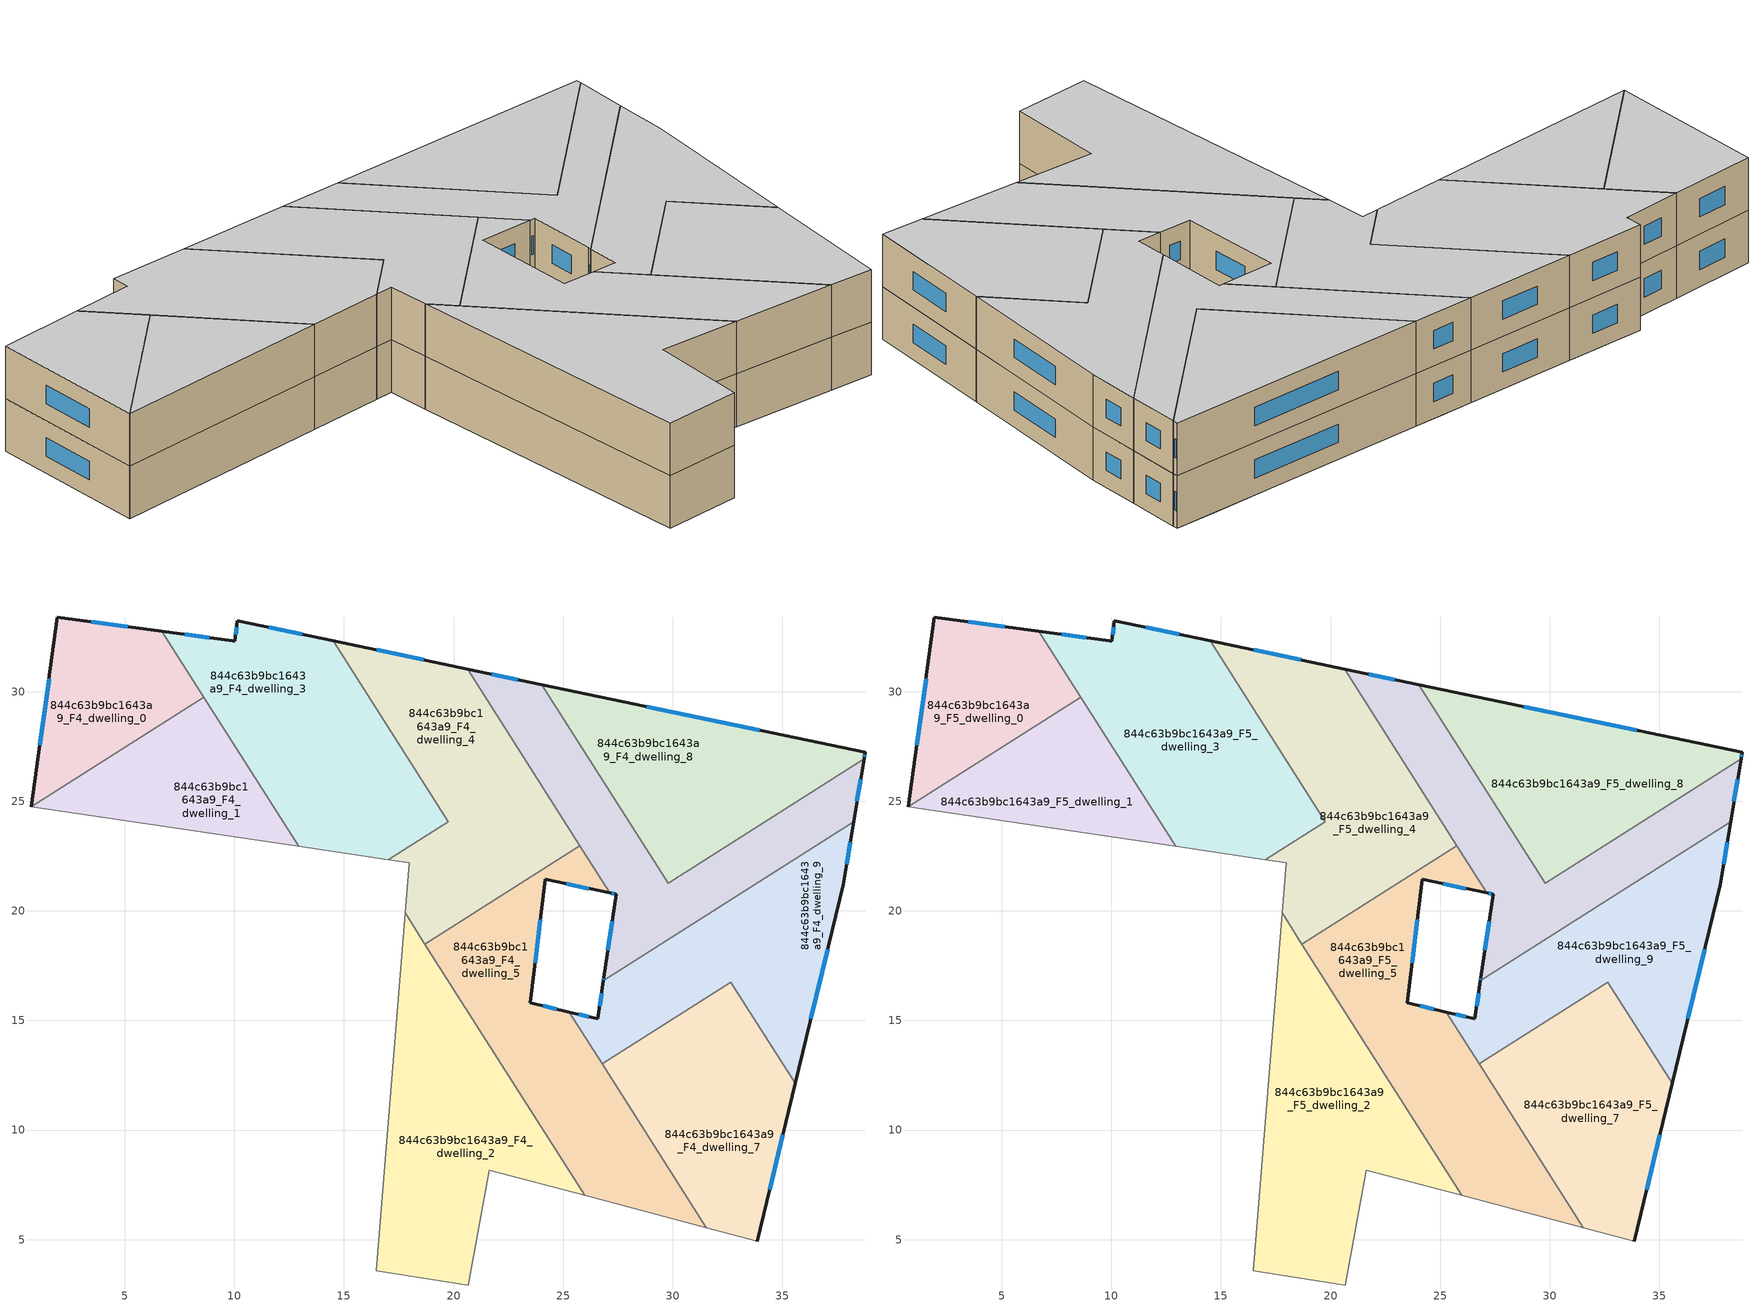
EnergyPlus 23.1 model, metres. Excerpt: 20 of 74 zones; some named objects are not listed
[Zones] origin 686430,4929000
844c63b9bc1643a9_F4_dwelling_0
 floor to 844c63b9bc1643a9_F3_dwelling_0 (EU_floor_Construction): 6.68,32.76 7.94,30.78 7.59,29.11 0.74,24.75 1.93,33.41 z12
 floor to 844c63b9bc1643a9_F3_dwelling_1 (EU_floor_Construction): 7.94,30.77 8.6,29.75 7.59,29.11 z12
 wall outside (EU_wall_Construction): 6.68,32.76 1.93,33.41 0.74,24.75 z12:15
 wall to 844c63b9bc1643a9_F4_dwelling_1 (EU_wall_Construction): 0.74,24.75 8.6,29.75 z12:15
 wall to 844c63b9bc1643a9_F4_dwelling_3 (EU_wall_Construction): 8.6,29.75 6.68,32.76 z12:15
 window (EU_Window_Construction): 1.54,30.59 1.12,27.57 / 5.14,32.97 3.47,33.2 z12.98:14.02
844c63b9bc1643a9_F4_dwelling_1
 floor to 844c63b9bc1643a9_F3_dwelling_0 (EU_floor_Construction): 7.59,29.11 6.5,23.89 0.74,24.75 z12
 floor to 844c63b9bc1643a9_F3_dwelling_1 (EU_floor_Construction): 8.6,29.75 12.33,23.87 12.16,23.05 6.5,23.89 7.59,29.11 z12
 floor to 844c63b9bc1643a9_F3_dwelling_3 (EU_floor_Construction): 12.33,23.87 12.92,22.94 12.16,23.05 z12
 wall adiabatic (EU_wall_Construction): 0.74,24.75 12.93,22.94 z12:15
 wall to 844c63b9bc1643a9_F4_dwelling_3 (EU_wall_Construction): 12.93,22.94 8.6,29.75 z12:15
844c63b9bc1643a9_F4_dwelling_2
 floor to 844c63b9bc1643a9_F3_dwelling_5 (EU_floor_Construction): 21.05,14.77 25.13,8.36 24.9,7.3 21.63,8.17 20.68,2.93 16.48,3.57 17.44,15.53 19.24,15.15 19.54,15.09 z12
 floor to 844c63b9bc1643a9_F3_dwelling_4 (EU_floor_Construction): 17.79,19.91 21.05,14.77 19.54,15.09 19.24,15.15 17.43,15.53 z12
 floor to 844c63b9bc1643a9_F3_dwelling_8 (EU_floor_Construction): 25.13,8.36 25.98,7.02 24.9,7.3 z12
 wall adiabatic (EU_wall_Construction): 17.79,19.91 16.48,3.57 20.68,2.93 21.63,8.17 25.98,7.02 z12:15
 wall to 844c63b9bc1643a9_F4_dwelling_5 (EU_wall_Construction): 25.98,7.02 18.69,18.48 z12:15
 wall to 844c63b9bc1643a9_F4_dwelling_4 (EU_wall_Construction): 18.69,18.48 17.79,19.91 z12:15
844c63b9bc1643a9_F4_dwelling_3
 floor to 844c63b9bc1643a9_F3_dwelling_1 (EU_floor_Construction): 14.12,32.4 12.33,23.87 7.94,30.77 8.31,32.53 10.01,32.3 10.14,33.24 z12
 floor to 844c63b9bc1643a9_F3_dwelling_0 (EU_floor_Construction): 8.31,32.53 7.94,30.78 6.68,32.76 z12
 floor to 844c63b9bc1643a9_F3_dwelling_2 (EU_floor_Construction): 14.51,32.32 19.23,24.9 12.83,26.24 14.12,32.4 z12
 floor to 844c63b9bc1643a9_F3_dwelling_3 (EU_floor_Construction): 19.23,24.9 19.75,24.07 17.01,22.33 12.92,22.94 12.33,23.87 12.83,26.24 z12
 wall outside (EU_wall_Construction): 14.51,32.32 10.14,33.24 10.01,32.3 9.9,32.32 6.68,32.76 z12:15
 wall to 844c63b9bc1643a9_F4_dwelling_4 (EU_wall_Construction): 17.01,22.33 19.75,24.07 14.51,32.32 z12:15
 wall adiabatic (EU_wall_Construction): 12.93,22.94 17.01,22.33 z12:15
 window (EU_Window_Construction): 8.85,32.46 7.73,32.61 / 10.1,32.93 10.05,32.61 / 13.09,32.62 11.56,32.94 z12.98:14.02
844c63b9bc1643a9_F4_dwelling_4
 floor to 844c63b9bc1643a9_F3_dwelling_2 (EU_floor_Construction): 20.64,31.04 22.09,28.75 21.2,24.49 19.23,24.9 14.51,32.32 z12
 floor to 844c63b9bc1643a9_F3_dwelling_3 (EU_floor_Construction): 22.09,28.75 25.13,23.97 24.79,22.36 23,21.21 17.97,22.27 17.97,22.19 17.84,22.21 17.01,22.33 19.75,24.07 19.23,24.9 21.2,24.49 z12
 floor to 844c63b9bc1643a9_F3_dwelling_4 (EU_floor_Construction): 23,21.21 18.69,18.48 17.79,19.9 17.97,22.19 17.98,22.27 z12
 floor to 844c63b9bc1643a9_F3_dwelling_6 (EU_floor_Construction): 25.13,23.97 25.76,22.97 24.79,22.36 z12
 wall outside (EU_wall_Construction): 20.64,31.04 14.51,32.32 z12:15
 wall adiabatic (EU_wall_Construction): 17.01,22.33 17.97,22.19 17.79,19.91 z12:15
 wall to 844c63b9bc1643a9_F4_dwelling_5 (EU_wall_Construction): 18.69,18.48 25.77,22.97 z12:15
 wall to 844c63b9bc1643a9_F4_dwelling_6 (EU_wall_Construction): 25.77,22.97 20.64,31.04 z12:15
 window (EU_Window_Construction): 18.65,31.45 16.5,31.9 z12.98:14.02
844c63b9bc1643a9_F4_dwelling_5
 floor outside (EU_floor_Construction): 24.18,21.44 23.51,15.8 23.32,14.29 z12
 floor to 844c63b9bc1643a9_F3_dwelling_4 (EU_floor_Construction): 24.12,20.98 23.32,14.29 21.05,14.77 18.69,18.48 23,21.21 z12
 floor to 844c63b9bc1643a9_F3_dwelling_5 (EU_floor_Construction): 25.28,15.39 26.27,13.82 25.13,8.36 21.05,14.77 23.32,14.29 23.51,15.8 z12
 floor to 844c63b9bc1643a9_F3_dwelling_3 (EU_floor_Construction): 24.79,22.36 24.58,21.36 24.18,21.44 24.12,20.98 23,21.21 z12
 floor to 844c63b9bc1643a9_F3_dwelling_8 (EU_floor_Construction): 26.27,13.82 28.12,10.92 27.23,6.69 25.98,7.02 25.13,8.36 z12
 floor to 844c63b9bc1643a9_F3_dwelling_6 (EU_floor_Construction): 25.76,22.97 27.13,20.82 24.58,21.36 24.79,22.36 z12
 floor to 844c63b9bc1643a9_F3_dwelling_10 (EU_floor_Construction): 28.12,10.92 31.53,5.55 27.23,6.69 z12
 wall outside (EU_wall_Construction): 25.28,15.39 23.51,15.8 24.18,21.44 27.14,20.82 z12:15
 wall adiabatic (EU_wall_Construction): 25.98,7.02 31.53,5.55 z12:15
 wall to 844c63b9bc1643a9_F4_dwelling_7 (EU_wall_Construction): 31.53,5.55 26.78,13.02 z12:15
 wall to 844c63b9bc1643a9_F4_dwelling_6 (EU_wall_Construction): 27.14,20.82 25.77,22.97 z12:15
 wall to 844c63b9bc1643a9_F4_dwelling_9 (EU_wall_Construction): 26.78,13.02 25.28,15.39 z12:15
 window (EU_Window_Construction): 25.14,21.24 26.17,21.02 / 23.73,17.63 23.96,19.61 / 24.7,15.52 24.08,15.67 z12.98:14.02
844c63b9bc1643a9_F4_dwelling_6
 floor to 844c63b9bc1643a9_F3_dwelling_7 (EU_floor_Construction): 35.98,25.18 35.36,22.23 31.79,19.96 30.1,20.32 30.34,21.5 30.36,21.61 z12
 floor to 844c63b9bc1643a9_F3_dwelling_6 (EU_floor_Construction): 25.86,27.43 29.53,21.67 27.61,22.07 27.42,20.76 27.13,20.82 25.13,23.97 z12
 floor to 844c63b9bc1643a9_F3_dwelling_8 (EU_floor_Construction): 30.34,21.5 30.1,20.32 31.79,19.96 26.84,16.82 27.61,22.07 29.53,21.67 29.79,21.25 30.22,21.52 z12
 floor to 844c63b9bc1643a9_F3_dwelling_3 (EU_floor_Construction): 24.02,30.33 25.86,27.43 25.13,23.97 22.09,28.75 22.49,30.65 z12
 floor to 844c63b9bc1643a9_F3_dwelling_9 (EU_floor_Construction): 38.73,26.93 38.25,24.07 35.36,22.23 35.98,25.18 z12
 floor to 844c63b9bc1643a9_F3_dwelling_2 (EU_floor_Construction): 22.49,30.65 22.09,28.75 20.64,31.04 z12
 wall outside (EU_wall_Construction): 27.14,20.82 27.42,20.76 26.86,16.96 26.84,16.82 / 24.02,30.33 20.64,31.04 / 38.25,24.07 38.73,26.93 z12:15
 wall to 844c63b9bc1643a9_F4_dwelling_8 (EU_wall_Construction): 38.73,26.93 29.79,21.25 24.02,30.33 z12:15
 wall to 844c63b9bc1643a9_F4_dwelling_9 (EU_wall_Construction): 26.84,16.82 38.25,24.07 z12:15
 window (EU_Window_Construction): 27.23,20.8 27.33,20.78 / 22.92,30.56 21.74,30.81 / 38.41,25 38.57,26 / 26.85,16.91 26.85,16.86 / 27.24,19.52 27.04,18.19 z12.98:14.02
844c63b9bc1643a9_F4_dwelling_7
 floor to 844c63b9bc1643a9_F3_dwelling_10 (EU_floor_Construction): 35.21,12.72 35.59,12.13 33.86,4.93 31.53,5.55 28.12,10.92 28.78,14.07 z12
 floor to 844c63b9bc1643a9_F3_dwelling_8 (EU_floor_Construction): 28.83,14.32 28.12,10.92 26.78,13.02 z12
 floor to 844c63b9bc1643a9_F3_dwelling_9 (EU_floor_Construction): 32.65,16.75 35.21,12.72 28.78,14.07 28.83,14.32 z12
 wall outside (EU_wall_Construction): 33.86,4.93 35.59,12.12 z12:15
 wall adiabatic (EU_wall_Construction): 31.53,5.55 33.86,4.93 z12:15
 wall to 844c63b9bc1643a9_F4_dwelling_9 (EU_wall_Construction): 35.59,12.12 32.65,16.75 26.78,13.02 z12:15
 window (EU_Window_Construction): 34.42,7.27 35.03,9.79 z12.98:14.02
844c63b9bc1643a9_F4_dwelling_8
 floor to 844c63b9bc1643a9_F3_dwelling_6 (EU_floor_Construction): 31.85,28.68 30.36,21.61 30.22,21.52 29.53,21.67 25.86,27.43 26.36,29.83 z12
 floor to 844c63b9bc1643a9_F3_dwelling_7 (EU_floor_Construction): 36.51,27.71 35.98,25.18 30.36,21.61 31.85,28.68 z12
 floor to 844c63b9bc1643a9_F3_dwelling_3 (EU_floor_Construction): 26.36,29.83 25.86,27.43 24.02,30.33 z12
 floor to 844c63b9bc1643a9_F3_dwelling_9 (EU_floor_Construction): 38.78,27.23 38.73,26.93 35.98,25.18 36.51,27.71 z12
 floor to 844c63b9bc1643a9_F3_dwelling_8 (EU_floor_Construction): 30.22,21.52 29.79,21.25 29.53,21.67 z12
 wall outside (EU_wall_Construction): 38.73,26.93 38.78,27.23 24.02,30.33 z12:15
 window (EU_Window_Construction): 38.74,27.03 38.76,27.13 / 33.98,28.24 28.82,29.32 z12.98:14.02
844c63b9bc1643a9_F4_dwelling_9
 floor to 844c63b9bc1643a9_F3_dwelling_8 (EU_floor_Construction): 34.75,19.34 34.19,16.64 29.53,17.62 28.83,14.32 26.78,13.02 26.27,13.82 26.54,15.09 26.59,15.08 26.84,16.82 31.79,19.96 z12
 floor to 844c63b9bc1643a9_F3_dwelling_9 (EU_floor_Construction): 38.25,24.07 37.78,21.19 35.71,12.62 35.21,12.72 32.65,16.75 28.83,14.32 29.53,17.62 34.19,16.64 35.36,22.23 z12
 floor to 844c63b9bc1643a9_F3_dwelling_5 (EU_floor_Construction): 26.54,15.09 26.27,13.82 25.28,15.39 z12
 floor to 844c63b9bc1643a9_F3_dwelling_10 (EU_floor_Construction): 35.71,12.62 35.59,12.13 35.21,12.72 z12
 floor to 844c63b9bc1643a9_F3_dwelling_7 (EU_floor_Construction): 35.36,22.23 34.75,19.34 31.79,19.96 z12
 wall outside (EU_wall_Construction): 26.84,16.82 26.59,15.08 25.28,15.39 / 35.59,12.12 37.78,21.19 38.25,24.07 z12:15
 window (EU_Window_Construction): 26.16,15.18 25.7,15.29 / 26.76,16.25 26.67,15.64 / 37.93,22.13 38.1,23.13 / 36.3,15.07 37.07,18.24 z12.98:14.02
844c63b9bc1643a9_F5_dwelling_0
 floor to 844c63b9bc1643a9_F4_dwelling_0 (EU_floor_Construction): 6.68,32.76 8.6,29.75 0.74,24.75 1.93,33.41 z15
 wall outside (EU_wall_Construction): 6.68,32.76 1.93,33.41 0.74,24.75 z15:18
 wall to 844c63b9bc1643a9_F5_dwelling_1 (EU_wall_Construction): 0.74,24.75 8.6,29.75 z15:18
 wall to 844c63b9bc1643a9_F5_dwelling_3 (EU_wall_Construction): 8.6,29.75 6.68,32.76 z15:18
 window (EU_Window_Construction): 1.54,30.59 1.12,27.57 / 5.14,32.97 3.47,33.2 z15.98:17.02
 ceiling to 844c63b9bc1643a9_F6_dwelling_0 (EU_floor_Construction): 8.6,29.75 6.68,32.76 1.93,33.41 0.74,24.75 z18
844c63b9bc1643a9_F5_dwelling_1
 floor to 844c63b9bc1643a9_F4_dwelling_1 (EU_floor_Construction): 8.6,29.75 12.93,22.94 0.74,24.75 z15
 wall adiabatic (EU_wall_Construction): 0.74,24.75 12.93,22.94 z15:18
 wall to 844c63b9bc1643a9_F5_dwelling_3 (EU_wall_Construction): 12.93,22.94 8.6,29.75 z15:18
 ceiling to 844c63b9bc1643a9_F6_dwelling_1 (EU_floor_Construction): 12.93,22.94 8.6,29.75 0.74,24.75 z18
844c63b9bc1643a9_F5_dwelling_2
 floor to 844c63b9bc1643a9_F4_dwelling_2 (EU_floor_Construction): 17.79,19.91 25.98,7.02 21.63,8.17 20.68,2.93 16.48,3.57 z15
 wall adiabatic (EU_wall_Construction): 17.79,19.91 16.48,3.57 20.68,2.93 21.63,8.17 25.98,7.02 z15:18
 wall to 844c63b9bc1643a9_F5_dwelling_5 (EU_wall_Construction): 25.98,7.02 18.69,18.48 z15:18
 wall to 844c63b9bc1643a9_F5_dwelling_4 (EU_wall_Construction): 18.69,18.48 17.79,19.91 z15:18
 ceiling to 844c63b9bc1643a9_F6_dwelling_2 (EU_floor_Construction): 25.98,7.02 17.79,19.91 16.48,3.57 20.68,2.93 21.63,8.17 z18
844c63b9bc1643a9_F5_dwelling_3
 floor to 844c63b9bc1643a9_F4_dwelling_3 (EU_floor_Construction): 14.51,32.32 19.75,24.07 17.01,22.33 12.93,22.94 6.68,32.76 9.9,32.32 10.01,32.3 10.14,33.24 z15
 wall outside (EU_wall_Construction): 14.51,32.32 10.14,33.24 10.01,32.3 9.9,32.32 6.68,32.76 z15:18
 wall to 844c63b9bc1643a9_F5_dwelling_4 (EU_wall_Construction): 17.01,22.33 19.75,24.07 14.51,32.32 z15:18
 wall adiabatic (EU_wall_Construction): 12.93,22.94 17.01,22.33 z15:18
 window (EU_Window_Construction): 8.85,32.46 7.73,32.61 / 10.1,32.93 10.05,32.61 / 13.09,32.62 11.56,32.94 z15.98:17.02
 ceiling to 844c63b9bc1643a9_F6_dwelling_3 (EU_floor_Construction): 19.75,24.07 14.51,32.32 10.14,33.24 10.01,32.3 9.9,32.32 6.68,32.76 12.93,22.94 17.01,22.33 z18
844c63b9bc1643a9_F5_dwelling_4
 floor to 844c63b9bc1643a9_F4_dwelling_4 (EU_floor_Construction): 20.64,31.04 25.77,22.97 18.69,18.48 17.79,19.91 17.97,22.19 17.01,22.33 19.75,24.07 14.51,32.32 z15
 wall outside (EU_wall_Construction): 20.64,31.04 14.51,32.32 z15:18
 wall adiabatic (EU_wall_Construction): 17.01,22.33 17.97,22.19 17.79,19.91 z15:18
 wall to 844c63b9bc1643a9_F5_dwelling_5 (EU_wall_Construction): 18.69,18.48 25.77,22.97 z15:18
 wall to 844c63b9bc1643a9_F5_dwelling_6 (EU_wall_Construction): 25.77,22.97 20.64,31.04 z15:18
 window (EU_Window_Construction): 18.65,31.45 16.5,31.9 z15.98:17.02
 ceiling to 844c63b9bc1643a9_F6_dwelling_4 (EU_floor_Construction): 25.77,22.97 20.64,31.04 14.51,32.32 19.75,24.07 17.01,22.33 17.97,22.19 17.79,19.91 18.69,18.48 z18
844c63b9bc1643a9_F5_dwelling_5
 floor to 844c63b9bc1643a9_F4_dwelling_5 (EU_floor_Construction): 27.14,20.82 24.18,21.44 23.51,15.8 25.28,15.39 31.53,5.55 25.98,7.02 18.69,18.48 25.77,22.97 z15
 wall outside (EU_wall_Construction): 25.28,15.39 23.51,15.8 24.18,21.44 27.14,20.82 z15:18
 wall adiabatic (EU_wall_Construction): 25.98,7.02 31.53,5.55 z15:18
 wall to 844c63b9bc1643a9_F5_dwelling_7 (EU_wall_Construction): 31.53,5.55 26.78,13.02 z15:18
 wall to 844c63b9bc1643a9_F5_dwelling_6 (EU_wall_Construction): 27.14,20.82 25.77,22.97 z15:18
 wall to 844c63b9bc1643a9_F5_dwelling_9 (EU_wall_Construction): 26.78,13.02 25.28,15.39 z15:18
 window (EU_Window_Construction): 25.14,21.24 26.17,21.02 / 23.73,17.63 23.96,19.61 / 24.7,15.52 24.08,15.67 z15.98:17.02
 ceiling to 844c63b9bc1643a9_F6_dwelling_5 (EU_floor_Construction): 31.53,5.55 25.28,15.39 23.51,15.8 24.18,21.44 27.14,20.82 25.77,22.97 18.69,18.48 25.98,7.02 z18
844c63b9bc1643a9_F5_dwelling_6
 floor to 844c63b9bc1643a9_F4_dwelling_6 (EU_floor_Construction): 38.73,26.93 38.25,24.07 26.84,16.82 26.86,16.96 27.42,20.76 27.14,20.82 20.64,31.04 24.02,30.33 29.79,21.25 z15
 wall outside (EU_wall_Construction): 27.14,20.82 27.42,20.76 26.86,16.96 26.84,16.82 / 24.02,30.33 20.64,31.04 / 38.25,24.07 38.73,26.93 z15:18
 wall to 844c63b9bc1643a9_F5_dwelling_8 (EU_wall_Construction): 38.73,26.93 29.79,21.25 24.02,30.33 z15:18
 wall to 844c63b9bc1643a9_F5_dwelling_9 (EU_wall_Construction): 26.84,16.82 38.25,24.07 z15:18
 window (EU_Window_Construction): 27.23,20.8 27.33,20.78 / 22.92,30.56 21.74,30.81 / 38.41,25 38.57,26 / 26.85,16.91 26.85,16.86 / 27.24,19.52 27.04,18.19 z15.98:17.02
 ceiling to 844c63b9bc1643a9_F6_dwelling_6 (EU_floor_Construction): 38.25,24.07 38.73,26.93 29.79,21.25 24.02,30.33 20.64,31.04 27.14,20.82 27.42,20.76 26.86,16.96 26.84,16.82 z18
844c63b9bc1643a9_F5_dwelling_7
 floor to 844c63b9bc1643a9_F4_dwelling_7 (EU_floor_Construction): 32.65,16.75 35.59,12.12 33.86,4.93 31.53,5.55 26.78,13.02 z15
 wall outside (EU_wall_Construction): 33.86,4.93 35.59,12.12 z15:18
 wall adiabatic (EU_wall_Construction): 31.53,5.55 33.86,4.93 z15:18
 wall to 844c63b9bc1643a9_F5_dwelling_9 (EU_wall_Construction): 35.59,12.12 32.65,16.75 26.78,13.02 z15:18
 window (EU_Window_Construction): 34.42,7.27 35.03,9.79 z15.98:17.02
 ceiling to 844c63b9bc1643a9_F6_dwelling_7 (EU_floor_Construction): 33.86,4.93 35.59,12.12 32.65,16.75 26.78,13.02 31.53,5.55 z18
844c63b9bc1643a9_F5_dwelling_8
 floor to 844c63b9bc1643a9_F4_dwelling_8 (EU_floor_Construction): 38.78,27.23 38.73,26.93 29.79,21.25 24.02,30.33 z15
 wall outside (EU_wall_Construction): 38.73,26.93 38.78,27.23 24.02,30.33 z15:18
 window (EU_Window_Construction): 38.74,27.03 38.76,27.13 / 33.98,28.24 28.82,29.32 z15.98:17.02
 ceiling to 844c63b9bc1643a9_F6_dwelling_8 (EU_floor_Construction): 38.73,26.93 38.78,27.23 24.02,30.33 29.79,21.25 z18
844c63b9bc1643a9_F5_dwelling_9
 floor to 844c63b9bc1643a9_F4_dwelling_9 (EU_floor_Construction): 38.25,24.07 37.78,21.19 35.59,12.12 32.65,16.75 26.78,13.02 25.28,15.39 26.59,15.08 26.84,16.82 z15
 wall outside (EU_wall_Construction): 26.84,16.82 26.59,15.08 25.28,15.39 / 35.59,12.12 37.78,21.19 38.25,24.07 z15:18
 window (EU_Window_Construction): 26.16,15.18 25.7,15.29 / 26.76,16.25 26.67,15.64 / 37.93,22.13 38.1,23.13 / 36.3,15.07 37.07,18.24 z15.98:17.02
 ceiling to 844c63b9bc1643a9_F6_dwelling_9 (EU_floor_Construction): 35.59,12.12 37.78,21.19 38.25,24.07 26.84,16.82 26.59,15.08 25.28,15.39 26.78,13.02 32.65,16.75 z18
[Building]
EU S2 Campaign: North Axis=0; Terrain=City; Solar Distribution=FullExterior
[Site:Location]
Bologna: Latitude=44.5; Longitude=11.25; Time Zone=1; Elevation=37
[SizingPeriod:WeatherFileDays]
AnnualSizingPeriod: Begin Month=1; Begin Day of Month=1; End Month=12; End Day of Month=31; Day of Week for Start Day=Monday; Use Weather File Daylight Saving Period=No; Use Weather File Rain and Snow Indicators=No
[MATERIAL]
EU_InternalMass_Material: Roughness=MediumRough; Thickness=0.1; Conductivity=1; Density=1800; Specific Heat=900; Thermal Absorptance=0.9; Solar Absorptance=0.7; Visible Absorptance=0.7
[MATERIAL:NOMASS] Roughness=MediumRough; Thermal Absorptance=0.9; Solar Absorptance=0.7; Visible Absorptance=0.7
Name | Thermal Resistance
EU_wall_NoMass | 0.905828
EU_floor_NoMass | 0.67114
[WINDOWMATERIAL:SIMPLEGLAZINGSYSTEM]
EU_Window_SimpleGlazing: UFactor=4.52486; Solar Heat Gain Coefficient=0.85; Visible Transmittance=0.85
[CONSTRUCTION]
EU_wall_Construction: EU_wall_NoMass
EU_floor_Construction: EU_floor_NoMass
EU_Window_Construction: EU_Window_SimpleGlazing
EU_InternalMass_Construction: EU_InternalMass_Material
[ZONE] Type=1; Multiplier=1; Ceiling Height=autocalculate; Floor Area=autocalculate; Part of Total Floor Area=Yes
Name | Volume
844c63b9bc1643a9_F4_dwelling_0; 844c63b9bc1643a9_F5_dwelling_0 | 112.74
844c63b9bc1643a9_F4_dwelling_1; 844c63b9bc1643a9_F5_dwelling_1 | 112.701
844c63b9bc1643a9_F4_dwelling_2; 844c63b9bc1643a9_F5_dwelling_2 | 221.031
844c63b9bc1643a9_F4_dwelling_3; 844c63b9bc1643a9_F5_dwelling_3 | 220.909
844c63b9bc1643a9_F4_dwelling_4; 844c63b9bc1643a9_F5_dwelling_4 | 200.753
844c63b9bc1643a9_F4_dwelling_5; 844c63b9bc1643a9_F5_dwelling_5 | 200.767
844c63b9bc1643a9_F4_dwelling_6; 844c63b9bc1643a9_F5_dwelling_6 | 176.943
844c63b9bc1643a9_F4_dwelling_7; 844c63b9bc1643a9_F5_dwelling_7 | 176.2
844c63b9bc1643a9_F4_dwelling_8; 844c63b9bc1643a9_F5_dwelling_8 | 177.647
844c63b9bc1643a9_F4_dwelling_9; 844c63b9bc1643a9_F5_dwelling_9 | 176.911
[INTERNALMASS] Construction=EU_InternalMass_Construction
Name | Zone or ZoneList | Surface Area
844c63b9bc1643a9_F4_dwelling_0_EU_InternalMass | 844c63b9bc1643a9_F4_dwelling_0 | 37.5802
844c63b9bc1643a9_F4_dwelling_1_EU_InternalMass | 844c63b9bc1643a9_F4_dwelling_1 | 37.5799
844c63b9bc1643a9_F4_dwelling_2_EU_InternalMass | 844c63b9bc1643a9_F4_dwelling_2 | 73.6762
844c63b9bc1643a9_F4_dwelling_3_EU_InternalMass | 844c63b9bc1643a9_F4_dwelling_3 | 73.6355
844c63b9bc1643a9_F4_dwelling_4_EU_InternalMass | 844c63b9bc1643a9_F4_dwelling_4 | 66.9175
844c63b9bc1643a9_F4_dwelling_5_EU_InternalMass | 844c63b9bc1643a9_F4_dwelling_5 | 66.922
844c63b9bc1643a9_F4_dwelling_6_EU_InternalMass | 844c63b9bc1643a9_F4_dwelling_6 | 58.9817
844c63b9bc1643a9_F4_dwelling_7_EU_InternalMass | 844c63b9bc1643a9_F4_dwelling_7 | 58.7326
844c63b9bc1643a9_F4_dwelling_8_EU_InternalMass | 844c63b9bc1643a9_F4_dwelling_8 | 59.2155
844c63b9bc1643a9_F4_dwelling_9_EU_InternalMass | 844c63b9bc1643a9_F4_dwelling_9 | 58.9679
844c63b9bc1643a9_F5_dwelling_0_EU_InternalMass | 844c63b9bc1643a9_F5_dwelling_0 | 37.5802
844c63b9bc1643a9_F5_dwelling_1_EU_InternalMass | 844c63b9bc1643a9_F5_dwelling_1 | 37.5799
844c63b9bc1643a9_F5_dwelling_2_EU_InternalMass | 844c63b9bc1643a9_F5_dwelling_2 | 73.6762
844c63b9bc1643a9_F5_dwelling_3_EU_InternalMass | 844c63b9bc1643a9_F5_dwelling_3 | 73.6355
844c63b9bc1643a9_F5_dwelling_4_EU_InternalMass | 844c63b9bc1643a9_F5_dwelling_4 | 66.9175
844c63b9bc1643a9_F5_dwelling_5_EU_InternalMass | 844c63b9bc1643a9_F5_dwelling_5 | 66.922
844c63b9bc1643a9_F5_dwelling_6_EU_InternalMass | 844c63b9bc1643a9_F5_dwelling_6 | 58.9817
844c63b9bc1643a9_F5_dwelling_7_EU_InternalMass | 844c63b9bc1643a9_F5_dwelling_7 | 58.7326
844c63b9bc1643a9_F5_dwelling_8_EU_InternalMass | 844c63b9bc1643a9_F5_dwelling_8 | 59.2155
844c63b9bc1643a9_F5_dwelling_9_EU_InternalMass | 844c63b9bc1643a9_F5_dwelling_9 | 58.9679
[OTHEREQUIPMENT] Fuel Type=Electricity; Design Level Calculation Method=Watts/Area; Power per Zone Floor Area=1; Fraction Latent=0; Fraction Radiant=0; Fraction Lost=0; Carbon Dioxide Generation Rate=0; EndUse Subcategory=EU_Step8_InternalGains
Name | Zone or ZoneList or Space or SpaceList | Schedule
EU_Step8_InternalGain_844c63b9bc1643a9_F4_dwelling_0_f000 | 844c63b9bc1643a9_F4_dwelling_0 | EU_Step8_GainSchedule_844c63b9bc1643a9_F4_dwelling_0_f000
EU_Step8_InternalGain_844c63b9bc1643a9_F4_dwelling_1_f000 | 844c63b9bc1643a9_F4_dwelling_1 | EU_Step8_GainSchedule_844c63b9bc1643a9_F4_dwelling_1_f000
EU_Step8_InternalGain_844c63b9bc1643a9_F4_dwelling_2_f000 | 844c63b9bc1643a9_F4_dwelling_2 | EU_Step8_GainSchedule_844c63b9bc1643a9_F4_dwelling_2_f000
EU_Step8_InternalGain_844c63b9bc1643a9_F4_dwelling_3_f000 | 844c63b9bc1643a9_F4_dwelling_3 | EU_Step8_GainSchedule_844c63b9bc1643a9_F4_dwelling_3_f000
EU_Step8_InternalGain_844c63b9bc1643a9_F4_dwelling_4_f000 | 844c63b9bc1643a9_F4_dwelling_4 | EU_Step8_GainSchedule_844c63b9bc1643a9_F4_dwelling_4_f000
EU_Step8_InternalGain_844c63b9bc1643a9_F4_dwelling_5_f000 | 844c63b9bc1643a9_F4_dwelling_5 | EU_Step8_GainSchedule_844c63b9bc1643a9_F4_dwelling_5_f000
EU_Step8_InternalGain_844c63b9bc1643a9_F4_dwelling_6_f000 | 844c63b9bc1643a9_F4_dwelling_6 | EU_Step8_GainSchedule_844c63b9bc1643a9_F4_dwelling_6_f000
EU_Step8_InternalGain_844c63b9bc1643a9_F4_dwelling_7_f000 | 844c63b9bc1643a9_F4_dwelling_7 | EU_Step8_GainSchedule_844c63b9bc1643a9_F4_dwelling_7_f000
EU_Step8_InternalGain_844c63b9bc1643a9_F4_dwelling_8_f000 | 844c63b9bc1643a9_F4_dwelling_8 | EU_Step8_GainSchedule_844c63b9bc1643a9_F4_dwelling_8_f000
EU_Step8_InternalGain_844c63b9bc1643a9_F4_dwelling_9_f000 | 844c63b9bc1643a9_F4_dwelling_9 | EU_Step8_GainSchedule_844c63b9bc1643a9_F4_dwelling_9_f000
EU_Step8_InternalGain_844c63b9bc1643a9_F5_dwelling_0_f000 | 844c63b9bc1643a9_F5_dwelling_0 | EU_Step8_GainSchedule_844c63b9bc1643a9_F5_dwelling_0_f000
EU_Step8_InternalGain_844c63b9bc1643a9_F5_dwelling_1_f000 | 844c63b9bc1643a9_F5_dwelling_1 | EU_Step8_GainSchedule_844c63b9bc1643a9_F5_dwelling_1_f000
EU_Step8_InternalGain_844c63b9bc1643a9_F5_dwelling_2_f000 | 844c63b9bc1643a9_F5_dwelling_2 | EU_Step8_GainSchedule_844c63b9bc1643a9_F5_dwelling_2_f000
EU_Step8_InternalGain_844c63b9bc1643a9_F5_dwelling_3_f000 | 844c63b9bc1643a9_F5_dwelling_3 | EU_Step8_GainSchedule_844c63b9bc1643a9_F5_dwelling_3_f000
EU_Step8_InternalGain_844c63b9bc1643a9_F5_dwelling_4_f000 | 844c63b9bc1643a9_F5_dwelling_4 | EU_Step8_GainSchedule_844c63b9bc1643a9_F5_dwelling_4_f000
EU_Step8_InternalGain_844c63b9bc1643a9_F5_dwelling_5_f000 | 844c63b9bc1643a9_F5_dwelling_5 | EU_Step8_GainSchedule_844c63b9bc1643a9_F5_dwelling_5_f000
EU_Step8_InternalGain_844c63b9bc1643a9_F5_dwelling_6_f000 | 844c63b9bc1643a9_F5_dwelling_6 | EU_Step8_GainSchedule_844c63b9bc1643a9_F5_dwelling_6_f000
EU_Step8_InternalGain_844c63b9bc1643a9_F5_dwelling_7_f000 | 844c63b9bc1643a9_F5_dwelling_7 | EU_Step8_GainSchedule_844c63b9bc1643a9_F5_dwelling_7_f000
EU_Step8_InternalGain_844c63b9bc1643a9_F5_dwelling_8_f000 | 844c63b9bc1643a9_F5_dwelling_8 | EU_Step8_GainSchedule_844c63b9bc1643a9_F5_dwelling_8_f000
EU_Step8_InternalGain_844c63b9bc1643a9_F5_dwelling_9_f000 | 844c63b9bc1643a9_F5_dwelling_9 | EU_Step8_GainSchedule_844c63b9bc1643a9_F5_dwelling_9_f000
[ZONEVENTILATION:DESIGNFLOWRATE] Schedule=EU_AlwaysOn; Design Flow Rate Calculation Method=AirChanges/Hour; Air Changes per Hour=0.73129; Ventilation Type=Natural; Fan Pressure Rise=0; Fan Total Efficiency=1; Constant Term Coefficient=1; Temperature Term Coefficient=0; Velocity Term Coefficient=0; Velocity Squared Term Coefficient=0; Minimum Indoor Temperature=-100; Maximum Indoor Temperature=100; Delta Temperature=-100; Minimum Outdoor Temperature=-100; Maximum Outdoor Temperature=100; Maximum Wind Speed=40
Name | Zone or ZoneList or Space or SpaceList
EU_ConstantAir_844c63b9bc1643a9_F4_dwelling_0 | 844c63b9bc1643a9_F4_dwelling_0
EU_ConstantAir_844c63b9bc1643a9_F4_dwelling_1 | 844c63b9bc1643a9_F4_dwelling_1
EU_ConstantAir_844c63b9bc1643a9_F4_dwelling_2 | 844c63b9bc1643a9_F4_dwelling_2
EU_ConstantAir_844c63b9bc1643a9_F4_dwelling_3 | 844c63b9bc1643a9_F4_dwelling_3
EU_ConstantAir_844c63b9bc1643a9_F4_dwelling_4 | 844c63b9bc1643a9_F4_dwelling_4
EU_ConstantAir_844c63b9bc1643a9_F4_dwelling_5 | 844c63b9bc1643a9_F4_dwelling_5
EU_ConstantAir_844c63b9bc1643a9_F4_dwelling_6 | 844c63b9bc1643a9_F4_dwelling_6
EU_ConstantAir_844c63b9bc1643a9_F4_dwelling_7 | 844c63b9bc1643a9_F4_dwelling_7
EU_ConstantAir_844c63b9bc1643a9_F4_dwelling_8 | 844c63b9bc1643a9_F4_dwelling_8
EU_ConstantAir_844c63b9bc1643a9_F4_dwelling_9 | 844c63b9bc1643a9_F4_dwelling_9
EU_ConstantAir_844c63b9bc1643a9_F5_dwelling_0 | 844c63b9bc1643a9_F5_dwelling_0
EU_ConstantAir_844c63b9bc1643a9_F5_dwelling_1 | 844c63b9bc1643a9_F5_dwelling_1
EU_ConstantAir_844c63b9bc1643a9_F5_dwelling_2 | 844c63b9bc1643a9_F5_dwelling_2
EU_ConstantAir_844c63b9bc1643a9_F5_dwelling_3 | 844c63b9bc1643a9_F5_dwelling_3
EU_ConstantAir_844c63b9bc1643a9_F5_dwelling_4 | 844c63b9bc1643a9_F5_dwelling_4
EU_ConstantAir_844c63b9bc1643a9_F5_dwelling_5 | 844c63b9bc1643a9_F5_dwelling_5
EU_ConstantAir_844c63b9bc1643a9_F5_dwelling_6 | 844c63b9bc1643a9_F5_dwelling_6
EU_ConstantAir_844c63b9bc1643a9_F5_dwelling_7 | 844c63b9bc1643a9_F5_dwelling_7
EU_ConstantAir_844c63b9bc1643a9_F5_dwelling_8 | 844c63b9bc1643a9_F5_dwelling_8
EU_ConstantAir_844c63b9bc1643a9_F5_dwelling_9 | 844c63b9bc1643a9_F5_dwelling_9
[HVACTEMPLATE:ZONE:IDEALLOADSAIRSYSTEM] System Availability Schedule=EU_AlwaysOn; Maximum Heating Supply Air Temperature=50; Minimum Cooling Supply Air Temperature=13; Maximum Heating Supply Air Humidity Ratio=0.0156; Minimum Cooling Supply Air Humidity Ratio=0.0077; Heating Limit=NoLimit; Cooling Limit=NoLimit; Heating Availability Schedule=EU_AlwaysOn; Cooling Availability Schedule=EU_CoolingOff; Dehumidification Control Type=ConstantSensibleHeatRatio; Cooling Sensible Heat Ratio=0.7; Dehumidification Setpoint=60; Humidification Control Type=None; Humidification Setpoint=30; Outdoor Air Method=None; Outdoor Air Flow Rate per Person=0.00944; Outdoor Air Flow Rate per Zone Floor Area=0; Outdoor Air Flow Rate per Zone=0; Demand Controlled Ventilation Type=None; Outdoor Air Economizer Type=NoEconomizer; Heat Recovery Type=None; Sensible Heat Recovery Effectiveness=0.7; Latent Heat Recovery Effectiveness=0.65
Name | Template Thermostat
844c63b9bc1643a9_F4_dwelling_0 | EU_HeatOnly_844c63b9bc1643a9_F4_dwelling_0
844c63b9bc1643a9_F4_dwelling_1 | EU_HeatOnly_844c63b9bc1643a9_F4_dwelling_1
844c63b9bc1643a9_F4_dwelling_2 | EU_HeatOnly_844c63b9bc1643a9_F4_dwelling_2
844c63b9bc1643a9_F4_dwelling_3 | EU_HeatOnly_844c63b9bc1643a9_F4_dwelling_3
844c63b9bc1643a9_F4_dwelling_4 | EU_HeatOnly_844c63b9bc1643a9_F4_dwelling_4
844c63b9bc1643a9_F4_dwelling_5 | EU_HeatOnly_844c63b9bc1643a9_F4_dwelling_5
844c63b9bc1643a9_F4_dwelling_6 | EU_HeatOnly_844c63b9bc1643a9_F4_dwelling_6
844c63b9bc1643a9_F4_dwelling_7 | EU_HeatOnly_844c63b9bc1643a9_F4_dwelling_7
844c63b9bc1643a9_F4_dwelling_8 | EU_HeatOnly_844c63b9bc1643a9_F4_dwelling_8
844c63b9bc1643a9_F4_dwelling_9 | EU_HeatOnly_844c63b9bc1643a9_F4_dwelling_9
844c63b9bc1643a9_F5_dwelling_0 | EU_HeatOnly_844c63b9bc1643a9_F5_dwelling_0
844c63b9bc1643a9_F5_dwelling_1 | EU_HeatOnly_844c63b9bc1643a9_F5_dwelling_1
844c63b9bc1643a9_F5_dwelling_2 | EU_HeatOnly_844c63b9bc1643a9_F5_dwelling_2
844c63b9bc1643a9_F5_dwelling_3 | EU_HeatOnly_844c63b9bc1643a9_F5_dwelling_3
844c63b9bc1643a9_F5_dwelling_4 | EU_HeatOnly_844c63b9bc1643a9_F5_dwelling_4
844c63b9bc1643a9_F5_dwelling_5 | EU_HeatOnly_844c63b9bc1643a9_F5_dwelling_5
844c63b9bc1643a9_F5_dwelling_6 | EU_HeatOnly_844c63b9bc1643a9_F5_dwelling_6
844c63b9bc1643a9_F5_dwelling_7 | EU_HeatOnly_844c63b9bc1643a9_F5_dwelling_7
844c63b9bc1643a9_F5_dwelling_8 | EU_HeatOnly_844c63b9bc1643a9_F5_dwelling_8
844c63b9bc1643a9_F5_dwelling_9 | EU_HeatOnly_844c63b9bc1643a9_F5_dwelling_9
[SIZING:ZONE] Zone Cooling Design Supply Air Temperature Input Method=SupplyAirTemperature; Zone Cooling Design Supply Air Temperature=13; Zone Heating Design Supply Air Temperature Input Method=SupplyAirTemperature; Zone Heating Design Supply Air Temperature=50; Zone Cooling Design Supply Air Humidity Ratio=0.008; Zone Heating Design Supply Air Humidity Ratio=0.008; Cooling Design Air Flow Method=DesignDay; Cooling Design Air Flow Rate=0; Cooling Minimum Air Flow per Zone Floor Area=0.000762; Cooling Minimum Air Flow=0; Cooling Minimum Air Flow Fraction=0.2; Heating Design Air Flow Method=DesignDay; Heating Design Air Flow Rate=0; Heating Maximum Air Flow per Zone Floor Area=0.002032; Heating Maximum Air Flow=0.141576; Heating Maximum Air Flow Fraction=0.3; Account for Dedicated Outdoor Air System=No; Dedicated Outdoor Air System Control Strategy=NeutralSupplyAir; Dedicated Outdoor Air Low Setpoint Temperature for Design=autosize; Dedicated Outdoor Air High Setpoint Temperature for Design=autosize; Zone Load Sizing Method=Sensible Load Only No Latent Load; Zone Latent Cooling Design Supply Air Humidity Ratio Input Method=HumidityRatioDifference; Zone Cooling Design Supply Air Humidity Ratio Difference=0.005; Zone Latent Heating Design Supply Air Humidity Ratio Input Method=HumidityRatioDifference; Zone Humidification Design Supply Air Humidity Ratio Difference=0.005
844c63b9bc1643a9_F4_dwelling_0; 844c63b9bc1643a9_F4_dwelling_1; 844c63b9bc1643a9_F4_dwelling_2; 844c63b9bc1643a9_F4_dwelling_3; 844c63b9bc1643a9_F4_dwelling_4; 844c63b9bc1643a9_F4_dwelling_5; 844c63b9bc1643a9_F4_dwelling_6; 844c63b9bc1643a9_F4_dwelling_7; 844c63b9bc1643a9_F4_dwelling_8; 844c63b9bc1643a9_F4_dwelling_9; 844c63b9bc1643a9_F5_dwelling_0; 844c63b9bc1643a9_F5_dwelling_1; 844c63b9bc1643a9_F5_dwelling_2; 844c63b9bc1643a9_F5_dwelling_3; 844c63b9bc1643a9_F5_dwelling_4; 844c63b9bc1643a9_F5_dwelling_5; 844c63b9bc1643a9_F5_dwelling_6; 844c63b9bc1643a9_F5_dwelling_7; 844c63b9bc1643a9_F5_dwelling_8; 844c63b9bc1643a9_F5_dwelling_9
[SCHEDULE:CONSTANT]
Name | Hourly Value
EU_AlwaysOn | 1
EU_CoolingOff | 0
[SCHEDULE:FILE] Column Number=1; Rows to Skip at Top=0; Number of Hours of Data=8760; Column Separator=Comma; Interpolate to Timestep=No; Minutes per Item=60; Adjust Schedule for Daylight Savings=Yes
Name | File
EU_Step8_GainSchedule_844c63b9bc1643a9_F4_dwelling_0_f000 | ../../schedules/844c63b9bc1643a9/844c63b9bc1643a9_F4_dwelling_0_f000_gain.csv
EU_Step8_GainSchedule_844c63b9bc1643a9_F4_dwelling_1_f000 | ../../schedules/844c63b9bc1643a9/844c63b9bc1643a9_F4_dwelling_1_f000_gain.csv
EU_Step8_GainSchedule_844c63b9bc1643a9_F4_dwelling_2_f000 | ../../schedules/844c63b9bc1643a9/844c63b9bc1643a9_F4_dwelling_2_f000_gain.csv
EU_Step8_GainSchedule_844c63b9bc1643a9_F4_dwelling_3_f000 | ../../schedules/844c63b9bc1643a9/844c63b9bc1643a9_F4_dwelling_3_f000_gain.csv
EU_Step8_GainSchedule_844c63b9bc1643a9_F4_dwelling_4_f000 | ../../schedules/844c63b9bc1643a9/844c63b9bc1643a9_F4_dwelling_4_f000_gain.csv
EU_Step8_GainSchedule_844c63b9bc1643a9_F4_dwelling_5_f000 | ../../schedules/844c63b9bc1643a9/844c63b9bc1643a9_F4_dwelling_5_f000_gain.csv
EU_Step8_GainSchedule_844c63b9bc1643a9_F4_dwelling_6_f000 | ../../schedules/844c63b9bc1643a9/844c63b9bc1643a9_F4_dwelling_6_f000_gain.csv
EU_Step8_GainSchedule_844c63b9bc1643a9_F4_dwelling_7_f000 | ../../schedules/844c63b9bc1643a9/844c63b9bc1643a9_F4_dwelling_7_f000_gain.csv
EU_Step8_GainSchedule_844c63b9bc1643a9_F4_dwelling_8_f000 | ../../schedules/844c63b9bc1643a9/844c63b9bc1643a9_F4_dwelling_8_f000_gain.csv
EU_Step8_GainSchedule_844c63b9bc1643a9_F4_dwelling_9_f000 | ../../schedules/844c63b9bc1643a9/844c63b9bc1643a9_F4_dwelling_9_f000_gain.csv
EU_Step8_GainSchedule_844c63b9bc1643a9_F5_dwelling_0_f000 | ../../schedules/844c63b9bc1643a9/844c63b9bc1643a9_F5_dwelling_0_f000_gain.csv
EU_Step8_GainSchedule_844c63b9bc1643a9_F5_dwelling_1_f000 | ../../schedules/844c63b9bc1643a9/844c63b9bc1643a9_F5_dwelling_1_f000_gain.csv
EU_Step8_GainSchedule_844c63b9bc1643a9_F5_dwelling_2_f000 | ../../schedules/844c63b9bc1643a9/844c63b9bc1643a9_F5_dwelling_2_f000_gain.csv
EU_Step8_GainSchedule_844c63b9bc1643a9_F5_dwelling_3_f000 | ../../schedules/844c63b9bc1643a9/844c63b9bc1643a9_F5_dwelling_3_f000_gain.csv
EU_Step8_GainSchedule_844c63b9bc1643a9_F5_dwelling_4_f000 | ../../schedules/844c63b9bc1643a9/844c63b9bc1643a9_F5_dwelling_4_f000_gain.csv
EU_Step8_GainSchedule_844c63b9bc1643a9_F5_dwelling_5_f000 | ../../schedules/844c63b9bc1643a9/844c63b9bc1643a9_F5_dwelling_5_f000_gain.csv
EU_Step8_GainSchedule_844c63b9bc1643a9_F5_dwelling_6_f000 | ../../schedules/844c63b9bc1643a9/844c63b9bc1643a9_F5_dwelling_6_f000_gain.csv
EU_Step8_GainSchedule_844c63b9bc1643a9_F5_dwelling_7_f000 | ../../schedules/844c63b9bc1643a9/844c63b9bc1643a9_F5_dwelling_7_f000_gain.csv
EU_Step8_GainSchedule_844c63b9bc1643a9_F5_dwelling_8_f000 | ../../schedules/844c63b9bc1643a9/844c63b9bc1643a9_F5_dwelling_8_f000_gain.csv
EU_Step8_GainSchedule_844c63b9bc1643a9_F5_dwelling_9_f000 | ../../schedules/844c63b9bc1643a9/844c63b9bc1643a9_F5_dwelling_9_f000_gain.csv
